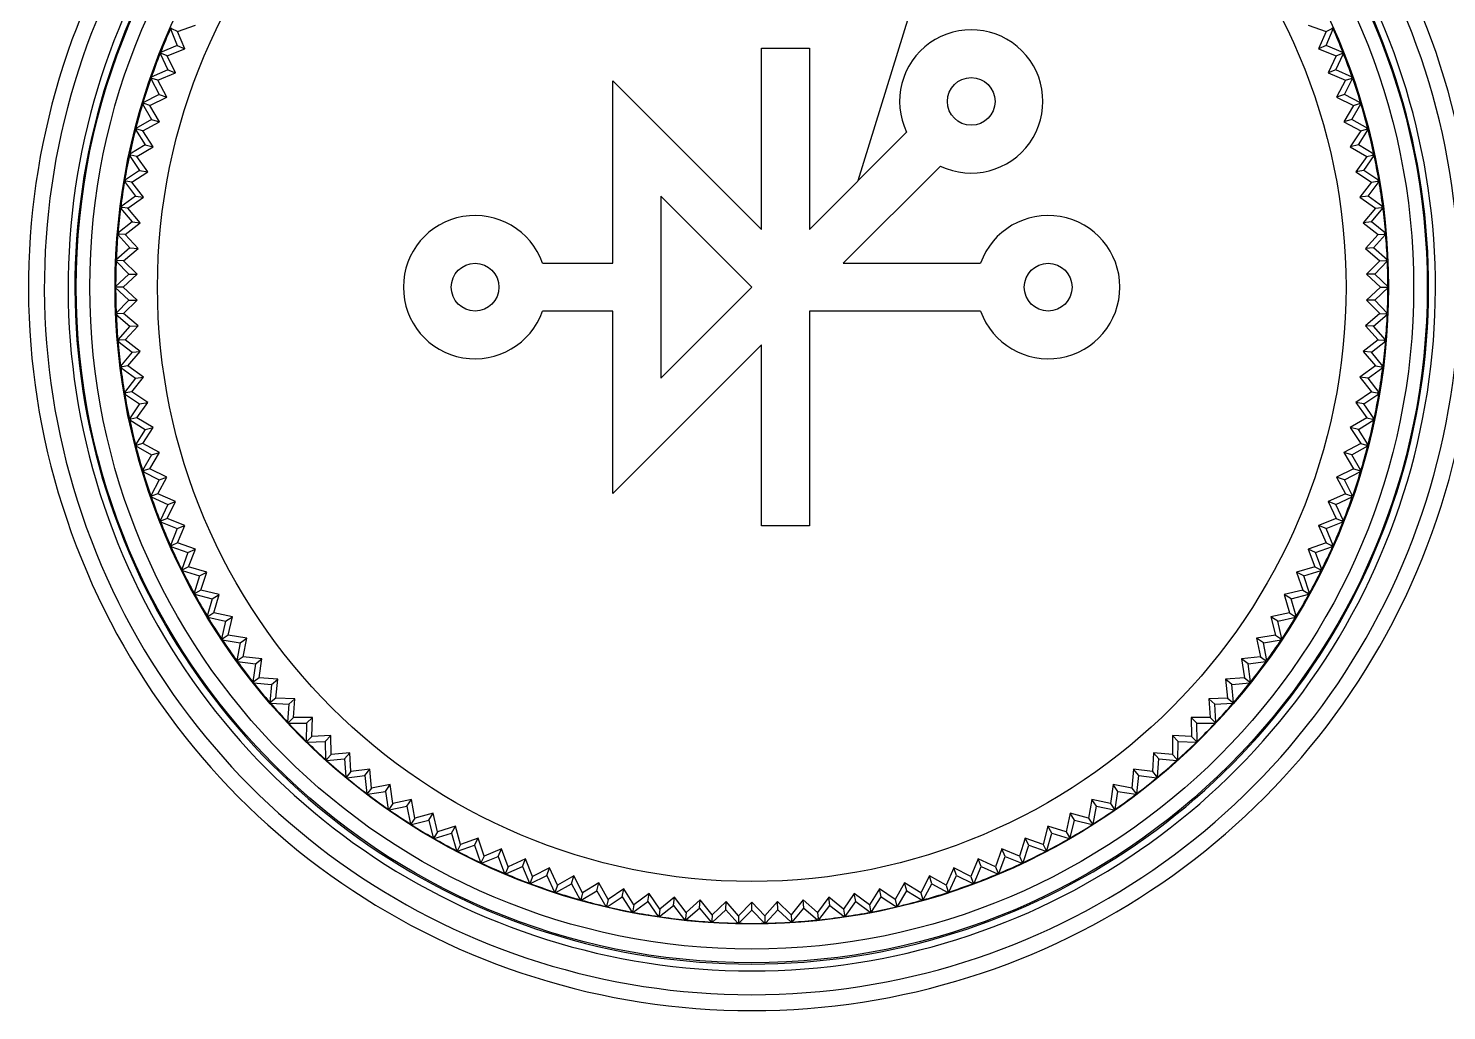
# Model space of a CAD drawing. Extents: x -425 to 6552, y -3049 to 3105.
# Drawn here: x 463.18 to 480.24, y -1671.04 to -1659.23 of the extents above; entities that cross this region are included whole.
import ezdxf

# ---------------------------------------------------------------- set-up
doc = ezdxf.new("R2010")
doc.units = 0
doc.layers.get('0').update_dxf_attribs({"linetype": 'CONTINUOUS'})
doc.layers.add('DIM', color=1, linetype='CONTINUOUS')

msp = doc.modelspace()

# ---------------------------------------------------------------- linework, layer by layer
at = {"color": 7, "linetype": 'CONTINUOUS'}
for p, q in [((464.889, -1659.234), (464.908, -1659.234)), ((464.889, -1659.234), (464.973, -1659.435)), ((464.908, -1659.234), (464.895, -1659.221)), ((464.974, -1659.263), (464.908, -1659.234)), ((464.974, -1659.263), (465.19, -1659.19)), ((465.064, -1659.473), (464.974, -1659.263)), ((478.577, -1659.19), (478.793, -1659.263)), ((478.793, -1659.263), (478.703, -1659.473)), ((478.793, -1659.263), (478.859, -1659.234)), ((478.794, -1659.435), (478.878, -1659.234)), ((478.872, -1659.221), (478.859, -1659.234)), ((478.859, -1659.234), (478.878, -1659.234)), ((464.973, -1659.435), (464.771, -1659.516)), ((464.851, -1659.556), (465.064, -1659.473)), ((464.973, -1659.435), (465.064, -1659.473)), ((472.002, -1659.467), (472.577, -1659.467)), ((472.002, -1661.646), (472.002, -1659.467)), ((472.577, -1659.467), (472.577, -1661.646)), ((478.794, -1659.435), (478.703, -1659.473)), ((478.703, -1659.473), (478.916, -1659.556)), ((478.996, -1659.516), (478.794, -1659.435)), ((464.766, -1659.53), (464.784, -1659.529)), ((464.766, -1659.53), (464.857, -1659.727)), ((464.784, -1659.529), (464.771, -1659.516)), ((464.851, -1659.556), (464.784, -1659.529)), ((464.95, -1659.761), (464.851, -1659.556)), ((478.916, -1659.556), (478.817, -1659.761)), ((478.91, -1659.727), (479.002, -1659.53)), ((478.916, -1659.556), (478.983, -1659.529)), ((478.996, -1659.516), (478.983, -1659.529)), ((478.983, -1659.529), (479.002, -1659.53)), ((464.654, -1659.83), (464.672, -1659.829)), ((464.654, -1659.83), (464.754, -1660.024)), ((464.857, -1659.727), (464.659, -1659.816)), ((464.672, -1659.829), (464.659, -1659.816)), ((464.74, -1659.852), (464.672, -1659.829)), ((464.74, -1659.852), (464.95, -1659.761)), ((464.848, -1660.054), (464.74, -1659.852)), ((464.857, -1659.727), (464.95, -1659.761)), ((478.91, -1659.727), (478.817, -1659.761)), ((478.817, -1659.761), (479.027, -1659.852)), ((479.108, -1659.816), (478.91, -1659.727)), ((479.027, -1659.852), (478.919, -1660.054)), ((479.013, -1660.024), (479.113, -1659.83)), ((479.027, -1659.852), (479.095, -1659.829)), ((479.108, -1659.816), (479.095, -1659.829)), ((479.095, -1659.829), (479.113, -1659.83)), ((464.754, -1660.024), (464.559, -1660.121)), ((464.754, -1660.024), (464.848, -1660.054)), ((470.214, -1662.053), (470.214, -1659.858)), ((470.214, -1659.858), (472.002, -1661.646)), ((479.013, -1660.024), (478.919, -1660.054)), ((479.208, -1660.121), (479.013, -1660.024)), ((464.555, -1660.135), (464.573, -1660.133)), ((464.555, -1660.135), (464.663, -1660.324)), ((464.573, -1660.133), (464.559, -1660.121)), ((464.643, -1660.154), (464.573, -1660.133)), ((464.643, -1660.154), (464.848, -1660.054)), ((464.759, -1660.351), (464.643, -1660.154)), ((478.919, -1660.054), (479.124, -1660.154)), ((479.124, -1660.154), (479.008, -1660.351)), ((479.104, -1660.324), (479.212, -1660.135)), ((479.124, -1660.154), (479.194, -1660.133)), ((479.208, -1660.121), (479.194, -1660.133)), ((479.194, -1660.133), (479.212, -1660.135)), ((464.663, -1660.324), (464.473, -1660.43)), ((464.557, -1660.459), (464.759, -1660.351)), ((464.663, -1660.324), (464.759, -1660.351)), ((479.104, -1660.324), (479.008, -1660.351)), ((479.008, -1660.351), (479.21, -1660.459)), ((479.294, -1660.43), (479.104, -1660.324)), ((464.469, -1660.444), (464.487, -1660.441)), ((464.469, -1660.444), (464.585, -1660.628)), ((464.487, -1660.441), (464.473, -1660.43)), ((464.557, -1660.459), (464.487, -1660.441)), ((464.682, -1660.651), (464.557, -1660.459)), ((473.746, -1660.477), (472.577, -1661.646)), ((479.21, -1660.459), (479.085, -1660.651)), ((479.182, -1660.628), (479.298, -1660.444)), ((479.21, -1660.459), (479.28, -1660.441)), ((479.294, -1660.43), (479.28, -1660.441)), ((479.28, -1660.441), (479.298, -1660.444)), ((464.585, -1660.628), (464.4, -1660.742)), ((464.485, -1660.767), (464.682, -1660.651)), ((464.585, -1660.628), (464.682, -1660.651)), ((479.182, -1660.628), (479.085, -1660.651)), ((479.085, -1660.651), (479.282, -1660.767)), ((479.368, -1660.742), (479.182, -1660.628)), ((464.396, -1660.756), (464.414, -1660.752)), ((464.396, -1660.756), (464.52, -1660.935)), ((464.414, -1660.752), (464.4, -1660.742)), ((464.485, -1660.767), (464.414, -1660.752)), ((464.617, -1660.954), (464.485, -1660.767)), ((479.282, -1660.767), (479.15, -1660.954)), ((479.247, -1660.935), (479.371, -1660.756)), ((479.282, -1660.767), (479.353, -1660.752)), ((479.368, -1660.742), (479.353, -1660.752)), ((479.353, -1660.752), (479.371, -1660.756)), ((464.52, -1660.935), (464.339, -1661.057)), ((464.426, -1661.079), (464.617, -1660.954)), ((464.52, -1660.935), (464.617, -1660.954)), ((474.153, -1660.883), (472.983, -1662.053)), ((479.247, -1660.935), (479.15, -1660.954)), ((479.15, -1660.954), (479.341, -1661.079)), ((479.428, -1661.057), (479.247, -1660.935)), ((464.337, -1661.071), (464.355, -1661.067)), ((464.337, -1661.071), (464.468, -1661.245)), ((464.355, -1661.067), (464.339, -1661.057)), ((464.426, -1661.079), (464.355, -1661.067)), ((464.566, -1661.259), (464.426, -1661.079)), ((479.341, -1661.079), (479.201, -1661.259)), ((479.299, -1661.245), (479.43, -1661.071)), ((479.341, -1661.079), (479.412, -1661.067)), ((479.428, -1661.057), (479.412, -1661.067)), ((479.412, -1661.067), (479.43, -1661.071)), ((464.29, -1661.388), (464.308, -1661.383)), ((464.29, -1661.388), (464.428, -1661.556)), ((464.468, -1661.245), (464.292, -1661.374)), ((464.308, -1661.383), (464.292, -1661.374)), ((464.379, -1661.392), (464.308, -1661.383)), ((464.379, -1661.392), (464.566, -1661.259)), ((464.527, -1661.567), (464.379, -1661.392)), ((464.468, -1661.245), (464.566, -1661.259)), ((470.788, -1661.245), (470.788, -1663.435)), ((470.788, -1661.245), (471.884, -1662.34)), ((479.299, -1661.245), (479.201, -1661.259)), ((479.201, -1661.259), (479.388, -1661.392)), ((479.388, -1661.392), (479.24, -1661.567)), ((479.475, -1661.374), (479.299, -1661.245)), ((479.339, -1661.556), (479.477, -1661.388)), ((479.388, -1661.392), (479.459, -1661.383)), ((479.475, -1661.374), (479.459, -1661.383)), ((479.459, -1661.383), (479.477, -1661.388)), ((464.428, -1661.556), (464.258, -1661.692)), ((464.428, -1661.556), (464.527, -1661.567)), ((479.339, -1661.556), (479.24, -1661.567)), ((479.509, -1661.692), (479.339, -1661.556)), ((464.257, -1661.707), (464.274, -1661.701)), ((464.257, -1661.707), (464.402, -1661.869)), ((464.274, -1661.701), (464.258, -1661.692)), ((464.346, -1661.707), (464.274, -1661.701)), ((464.346, -1661.707), (464.527, -1661.567)), ((464.501, -1661.875), (464.346, -1661.707)), ((479.24, -1661.567), (479.421, -1661.707)), ((479.421, -1661.707), (479.266, -1661.875)), ((479.365, -1661.869), (479.51, -1661.707)), ((479.421, -1661.707), (479.493, -1661.701)), ((479.509, -1661.692), (479.493, -1661.701)), ((479.493, -1661.701), (479.51, -1661.707)), ((464.402, -1661.869), (464.238, -1662.012)), ((464.326, -1662.023), (464.501, -1661.875)), ((464.402, -1661.869), (464.501, -1661.875)), ((479.365, -1661.869), (479.266, -1661.875)), ((479.266, -1661.875), (479.441, -1662.023)), ((479.529, -1662.012), (479.365, -1661.869)), ((464.237, -1662.027), (464.254, -1662.02)), ((464.237, -1662.027), (464.389, -1662.183)), ((464.254, -1662.02), (464.238, -1662.012)), ((464.326, -1662.023), (464.254, -1662.02)), ((464.488, -1662.185), (464.326, -1662.023)), ((469.368, -1662.053), (470.214, -1662.053)), ((472.983, -1662.053), (474.637, -1662.053)), ((479.441, -1662.023), (479.279, -1662.185)), ((479.378, -1662.183), (479.53, -1662.027)), ((479.441, -1662.023), (479.513, -1662.02)), ((479.529, -1662.012), (479.513, -1662.02)), ((479.513, -1662.02), (479.53, -1662.027)), ((464.223, -1662.34), (464.389, -1662.183)), ((464.32, -1662.34), (464.488, -1662.185)), ((464.389, -1662.183), (464.488, -1662.185)), ((479.378, -1662.183), (479.279, -1662.185)), ((479.279, -1662.185), (479.447, -1662.34)), ((479.544, -1662.34), (479.378, -1662.183)), ((464.32, -1662.34), (464.223, -1662.34)), ((464.223, -1662.34), (464.389, -1662.497)), ((464.488, -1662.495), (464.32, -1662.34)), ((470.788, -1663.435), (471.884, -1662.34)), ((479.447, -1662.34), (479.279, -1662.495)), ((479.378, -1662.497), (479.544, -1662.34)), ((479.447, -1662.34), (479.544, -1662.34)), ((464.389, -1662.497), (464.237, -1662.653)), ((464.326, -1662.657), (464.488, -1662.495)), ((464.389, -1662.497), (464.488, -1662.495)), ((479.378, -1662.497), (479.279, -1662.495)), ((479.279, -1662.495), (479.441, -1662.657)), ((479.53, -1662.653), (479.378, -1662.497)), ((464.254, -1662.66), (464.237, -1662.653)), ((464.238, -1662.668), (464.254, -1662.66)), ((464.238, -1662.668), (464.402, -1662.811)), ((464.326, -1662.657), (464.254, -1662.66)), ((464.501, -1662.804), (464.326, -1662.657)), ((470.214, -1662.627), (469.368, -1662.627)), ((470.214, -1664.822), (470.214, -1662.627)), ((474.637, -1662.627), (472.577, -1662.627)), ((472.577, -1662.627), (472.577, -1665.213)), ((479.441, -1662.657), (479.266, -1662.804)), ((479.365, -1662.811), (479.529, -1662.668)), ((479.441, -1662.657), (479.513, -1662.66)), ((479.53, -1662.653), (479.513, -1662.66)), ((479.513, -1662.66), (479.529, -1662.668)), ((464.402, -1662.811), (464.257, -1662.973)), ((464.346, -1662.973), (464.501, -1662.804)), ((464.402, -1662.811), (464.501, -1662.804)), ((479.365, -1662.811), (479.266, -1662.804)), ((479.266, -1662.804), (479.421, -1662.973)), ((479.51, -1662.973), (479.365, -1662.811)), ((464.274, -1662.979), (464.257, -1662.973)), ((464.258, -1662.988), (464.274, -1662.979)), ((464.258, -1662.988), (464.428, -1663.124)), ((464.346, -1662.973), (464.274, -1662.979)), ((464.527, -1663.113), (464.346, -1662.973)), ((472.002, -1663.033), (470.214, -1664.822)), ((472.002, -1665.213), (472.002, -1663.033)), ((479.421, -1662.973), (479.24, -1663.113)), ((479.339, -1663.124), (479.509, -1662.988)), ((479.421, -1662.973), (479.493, -1662.979)), ((479.51, -1662.973), (479.493, -1662.979)), ((479.493, -1662.979), (479.509, -1662.988)), ((464.428, -1663.124), (464.29, -1663.292)), ((464.379, -1663.288), (464.527, -1663.113)), ((464.428, -1663.124), (464.527, -1663.113)), ((479.339, -1663.124), (479.24, -1663.113)), ((479.24, -1663.113), (479.388, -1663.288)), ((479.477, -1663.292), (479.339, -1663.124)), ((464.308, -1663.297), (464.29, -1663.292)), ((464.292, -1663.306), (464.308, -1663.297)), ((464.292, -1663.306), (464.468, -1663.435)), ((464.379, -1663.288), (464.308, -1663.297)), ((464.468, -1663.435), (464.337, -1663.609)), ((464.566, -1663.421), (464.379, -1663.288)), ((464.426, -1663.601), (464.566, -1663.421)), ((464.468, -1663.435), (464.566, -1663.421)), ((479.388, -1663.288), (479.201, -1663.421)), ((479.299, -1663.435), (479.201, -1663.421)), ((479.201, -1663.421), (479.341, -1663.601)), ((479.299, -1663.435), (479.475, -1663.306)), ((479.43, -1663.609), (479.299, -1663.435)), ((479.388, -1663.288), (479.459, -1663.297)), ((479.477, -1663.292), (479.459, -1663.297)), ((479.459, -1663.297), (479.475, -1663.306)), ((464.355, -1663.613), (464.337, -1663.609)), ((464.426, -1663.601), (464.355, -1663.613)), ((464.617, -1663.726), (464.426, -1663.601)), ((479.341, -1663.601), (479.15, -1663.726)), ((479.341, -1663.601), (479.412, -1663.613)), ((479.43, -1663.609), (479.412, -1663.613)), ((464.339, -1663.623), (464.355, -1663.613)), ((464.339, -1663.623), (464.52, -1663.745)), ((464.52, -1663.745), (464.396, -1663.924)), ((464.485, -1663.913), (464.617, -1663.726)), ((464.52, -1663.745), (464.617, -1663.726)), ((479.247, -1663.745), (479.15, -1663.726)), ((479.15, -1663.726), (479.282, -1663.913)), ((479.247, -1663.745), (479.428, -1663.623)), ((479.371, -1663.924), (479.247, -1663.745)), ((479.412, -1663.613), (479.428, -1663.623)), ((464.414, -1663.928), (464.396, -1663.924)), ((464.4, -1663.938), (464.414, -1663.928)), ((464.4, -1663.938), (464.585, -1664.052)), ((464.485, -1663.913), (464.414, -1663.928)), ((464.682, -1664.029), (464.485, -1663.913)), ((479.282, -1663.913), (479.085, -1664.029)), ((479.182, -1664.052), (479.368, -1663.938)), ((479.282, -1663.913), (479.353, -1663.928)), ((479.371, -1663.924), (479.353, -1663.928)), ((479.353, -1663.928), (479.368, -1663.938)), ((464.585, -1664.052), (464.469, -1664.236)), ((464.557, -1664.221), (464.682, -1664.029)), ((464.585, -1664.052), (464.682, -1664.029)), ((479.182, -1664.052), (479.085, -1664.029)), ((479.085, -1664.029), (479.21, -1664.221)), ((479.298, -1664.236), (479.182, -1664.052)), ((464.487, -1664.239), (464.469, -1664.236)), ((464.473, -1664.25), (464.487, -1664.239)), ((464.473, -1664.25), (464.663, -1664.356)), ((464.557, -1664.221), (464.487, -1664.239)), ((464.759, -1664.329), (464.557, -1664.221)), ((479.21, -1664.221), (479.008, -1664.329)), ((479.104, -1664.356), (479.294, -1664.25)), ((479.21, -1664.221), (479.28, -1664.239)), ((479.298, -1664.236), (479.28, -1664.239)), ((479.28, -1664.239), (479.294, -1664.25)), ((464.663, -1664.356), (464.555, -1664.545)), ((464.643, -1664.526), (464.759, -1664.329)), ((464.663, -1664.356), (464.759, -1664.329)), ((479.104, -1664.356), (479.008, -1664.329)), ((479.008, -1664.329), (479.124, -1664.526)), ((479.212, -1664.545), (479.104, -1664.356)), ((464.573, -1664.547), (464.555, -1664.545)), ((464.559, -1664.559), (464.573, -1664.547)), ((464.559, -1664.559), (464.754, -1664.656)), ((464.643, -1664.526), (464.573, -1664.547)), ((464.848, -1664.626), (464.643, -1664.526)), ((464.74, -1664.827), (464.848, -1664.626)), ((464.754, -1664.656), (464.848, -1664.626)), ((479.124, -1664.526), (478.919, -1664.626)), ((479.013, -1664.656), (478.919, -1664.626)), ((478.919, -1664.626), (479.027, -1664.827)), ((479.013, -1664.656), (479.208, -1664.559)), ((479.124, -1664.526), (479.194, -1664.547)), ((479.212, -1664.545), (479.194, -1664.547)), ((479.194, -1664.547), (479.208, -1664.559)), ((464.754, -1664.656), (464.654, -1664.85)), ((479.113, -1664.85), (479.013, -1664.656)), ((464.672, -1664.851), (464.654, -1664.85)), ((464.659, -1664.864), (464.672, -1664.851)), ((464.659, -1664.864), (464.857, -1664.953)), ((464.74, -1664.827), (464.672, -1664.851)), ((464.95, -1664.918), (464.74, -1664.827)), ((464.857, -1664.953), (464.766, -1665.15)), ((464.851, -1665.124), (464.95, -1664.918)), ((464.857, -1664.953), (464.95, -1664.918)), ((479.027, -1664.827), (478.817, -1664.918)), ((478.91, -1664.953), (478.817, -1664.918)), ((478.817, -1664.918), (478.916, -1665.124)), ((478.91, -1664.953), (479.108, -1664.864)), ((479.002, -1665.15), (478.91, -1664.953)), ((479.027, -1664.827), (479.095, -1664.851)), ((479.113, -1664.85), (479.095, -1664.851)), ((479.095, -1664.851), (479.108, -1664.864)), ((464.851, -1665.124), (464.784, -1665.151)), ((465.064, -1665.207), (464.851, -1665.124)), ((478.916, -1665.124), (478.703, -1665.207)), ((478.916, -1665.124), (478.983, -1665.151)), ((464.784, -1665.151), (464.766, -1665.15)), ((464.771, -1665.164), (464.784, -1665.151)), ((464.771, -1665.164), (464.973, -1665.245)), ((464.973, -1665.245), (464.889, -1665.446)), ((464.973, -1665.245), (465.064, -1665.207)), ((464.974, -1665.416), (465.064, -1665.207)), ((472.577, -1665.213), (472.002, -1665.213)), ((478.794, -1665.245), (478.703, -1665.207)), ((478.703, -1665.207), (478.793, -1665.416)), ((478.794, -1665.245), (478.996, -1665.164)), ((478.878, -1665.446), (478.794, -1665.245)), ((479.002, -1665.15), (478.983, -1665.151)), ((478.983, -1665.151), (478.996, -1665.164)), ((464.908, -1665.446), (464.889, -1665.446)), ((464.895, -1665.459), (464.908, -1665.446)), ((464.895, -1665.459), (465.101, -1665.532)), ((464.974, -1665.416), (464.908, -1665.446)), ((465.19, -1665.49), (464.974, -1665.416)), ((478.793, -1665.416), (478.577, -1665.49)), ((478.666, -1665.532), (478.872, -1665.459)), ((478.793, -1665.416), (478.859, -1665.446)), ((478.878, -1665.446), (478.859, -1665.446)), ((478.859, -1665.446), (478.872, -1665.459)), ((465.101, -1665.532), (465.026, -1665.736)), ((465.101, -1665.532), (465.19, -1665.49)), ((465.109, -1665.703), (465.19, -1665.49)), ((478.666, -1665.532), (478.577, -1665.49)), ((478.577, -1665.49), (478.658, -1665.703)), ((478.741, -1665.736), (478.666, -1665.532)), ((465.044, -1665.735), (465.026, -1665.736)), ((465.032, -1665.749), (465.044, -1665.735)), ((465.032, -1665.749), (465.24, -1665.813)), ((465.109, -1665.703), (465.044, -1665.735)), ((465.328, -1665.767), (465.109, -1665.703)), ((465.24, -1665.813), (465.174, -1666.02)), ((465.24, -1665.813), (465.328, -1665.767)), ((465.255, -1665.984), (465.328, -1665.767)), ((478.658, -1665.703), (478.439, -1665.767)), ((478.527, -1665.813), (478.439, -1665.767)), ((478.439, -1665.767), (478.512, -1665.984)), ((478.527, -1665.813), (478.735, -1665.749)), ((478.593, -1666.02), (478.527, -1665.813)), ((478.658, -1665.703), (478.723, -1665.735)), ((478.741, -1665.736), (478.723, -1665.735)), ((478.723, -1665.735), (478.735, -1665.749)), ((465.255, -1665.984), (465.192, -1666.019)), ((465.477, -1666.039), (465.255, -1665.984)), ((478.512, -1665.984), (478.29, -1666.039)), ((478.512, -1665.984), (478.575, -1666.019)), ((465.192, -1666.019), (465.174, -1666.02)), ((465.181, -1666.033), (465.192, -1666.019)), ((465.181, -1666.033), (465.392, -1666.088)), ((465.392, -1666.088), (465.334, -1666.298)), ((465.392, -1666.088), (465.477, -1666.039)), ((465.414, -1666.258), (465.477, -1666.039)), ((478.375, -1666.088), (478.29, -1666.039)), ((478.29, -1666.039), (478.353, -1666.258)), ((478.375, -1666.088), (478.586, -1666.033)), ((478.433, -1666.298), (478.375, -1666.088)), ((478.593, -1666.02), (478.575, -1666.019)), ((478.575, -1666.019), (478.586, -1666.033)), ((465.352, -1666.296), (465.334, -1666.298)), ((465.341, -1666.31), (465.352, -1666.296)), ((465.341, -1666.31), (465.554, -1666.357)), ((465.414, -1666.258), (465.352, -1666.296)), ((465.638, -1666.304), (465.414, -1666.258)), ((465.554, -1666.357), (465.638, -1666.304)), ((465.583, -1666.526), (465.638, -1666.304)), ((478.353, -1666.258), (478.129, -1666.304)), ((478.213, -1666.357), (478.129, -1666.304)), ((478.129, -1666.304), (478.184, -1666.526)), ((478.213, -1666.357), (478.426, -1666.31)), ((478.353, -1666.258), (478.415, -1666.296)), ((478.433, -1666.298), (478.415, -1666.296)), ((478.415, -1666.296), (478.426, -1666.31)), ((465.554, -1666.357), (465.505, -1666.569)), ((478.262, -1666.569), (478.213, -1666.357)), ((465.523, -1666.566), (465.505, -1666.569)), ((465.513, -1666.581), (465.523, -1666.566)), ((465.513, -1666.581), (465.728, -1666.618)), ((465.583, -1666.526), (465.523, -1666.566)), ((465.809, -1666.562), (465.583, -1666.526)), ((465.728, -1666.618), (465.688, -1666.832)), ((465.728, -1666.618), (465.809, -1666.562)), ((465.764, -1666.786), (465.809, -1666.562)), ((478.184, -1666.526), (477.958, -1666.562)), ((478.039, -1666.618), (477.958, -1666.562)), ((477.958, -1666.562), (478.003, -1666.786)), ((478.039, -1666.618), (478.254, -1666.581)), ((478.079, -1666.832), (478.039, -1666.618)), ((478.184, -1666.526), (478.244, -1666.566)), ((478.262, -1666.569), (478.244, -1666.566)), ((478.244, -1666.566), (478.254, -1666.581)), ((465.706, -1666.828), (465.688, -1666.832)), ((465.697, -1666.844), (465.706, -1666.828)), ((465.697, -1666.844), (465.913, -1666.872)), ((465.764, -1666.786), (465.706, -1666.828)), ((465.991, -1666.812), (465.764, -1666.786)), ((465.913, -1666.872), (465.991, -1666.812)), ((465.956, -1667.038), (465.991, -1666.812)), ((478.003, -1666.786), (477.776, -1666.812)), ((477.854, -1666.872), (477.776, -1666.812)), ((477.776, -1666.812), (477.811, -1667.038)), ((477.854, -1666.872), (478.07, -1666.844)), ((478.003, -1666.786), (478.061, -1666.828)), ((478.079, -1666.832), (478.061, -1666.828)), ((478.061, -1666.828), (478.07, -1666.844)), ((465.913, -1666.872), (465.882, -1667.088)), ((477.885, -1667.088), (477.854, -1666.872)), ((465.899, -1667.083), (465.882, -1667.088)), ((465.891, -1667.099), (465.899, -1667.083)), ((465.891, -1667.099), (466.108, -1667.118)), ((465.956, -1667.038), (465.899, -1667.083)), ((466.184, -1667.055), (465.956, -1667.038)), ((466.108, -1667.118), (466.086, -1667.335)), ((466.108, -1667.118), (466.184, -1667.055)), ((466.158, -1667.282), (466.184, -1667.055)), ((477.811, -1667.038), (477.583, -1667.055)), ((477.659, -1667.118), (477.583, -1667.055)), ((477.583, -1667.055), (477.609, -1667.282)), ((477.659, -1667.118), (477.876, -1667.099)), ((477.681, -1667.335), (477.659, -1667.118)), ((477.811, -1667.038), (477.868, -1667.083)), ((477.885, -1667.088), (477.868, -1667.083)), ((477.868, -1667.083), (477.876, -1667.099)), ((466.103, -1667.329), (466.086, -1667.335)), ((466.095, -1667.346), (466.103, -1667.329)), ((466.095, -1667.346), (466.313, -1667.356)), ((466.158, -1667.282), (466.103, -1667.329)), ((466.386, -1667.29), (466.158, -1667.282)), ((466.313, -1667.356), (466.3, -1667.573)), ((466.313, -1667.356), (466.386, -1667.29)), ((466.37, -1667.518), (466.386, -1667.29)), ((477.609, -1667.282), (477.381, -1667.29)), ((477.454, -1667.356), (477.381, -1667.29)), ((477.381, -1667.29), (477.397, -1667.518)), ((477.454, -1667.356), (477.672, -1667.346)), ((477.467, -1667.573), (477.454, -1667.356)), ((477.609, -1667.282), (477.664, -1667.329)), ((477.681, -1667.335), (477.664, -1667.329)), ((477.664, -1667.329), (477.672, -1667.346)), ((466.37, -1667.518), (466.317, -1667.567)), ((466.598, -1667.516), (466.37, -1667.518)), ((466.528, -1667.585), (466.598, -1667.516)), ((466.591, -1667.744), (466.598, -1667.516)), ((477.239, -1667.585), (477.169, -1667.516)), ((477.397, -1667.518), (477.169, -1667.516)), ((477.169, -1667.516), (477.176, -1667.744)), ((477.397, -1667.518), (477.45, -1667.567)), ((466.317, -1667.567), (466.3, -1667.573)), ((466.31, -1667.584), (466.317, -1667.567)), ((466.31, -1667.584), (466.528, -1667.585)), ((466.528, -1667.585), (466.524, -1667.803)), ((477.239, -1667.585), (477.457, -1667.584)), ((477.243, -1667.803), (477.239, -1667.585)), ((477.467, -1667.573), (477.45, -1667.567)), ((477.45, -1667.567), (477.457, -1667.584)), ((466.541, -1667.796), (466.524, -1667.803)), ((466.534, -1667.813), (466.541, -1667.796)), ((466.534, -1667.813), (466.752, -1667.804)), ((466.591, -1667.744), (466.541, -1667.796)), ((466.82, -1667.732), (466.591, -1667.744)), ((466.752, -1667.804), (466.82, -1667.732)), ((466.752, -1667.804), (466.757, -1668.022)), ((466.822, -1667.961), (466.82, -1667.732)), ((476.947, -1667.732), (476.945, -1667.961)), ((477.015, -1667.804), (476.947, -1667.732)), ((477.176, -1667.744), (476.947, -1667.732)), ((477.01, -1668.022), (477.015, -1667.804)), ((477.015, -1667.804), (477.233, -1667.813)), ((477.176, -1667.744), (477.226, -1667.796)), ((477.243, -1667.803), (477.226, -1667.796)), ((477.226, -1667.796), (477.233, -1667.813)), ((466.774, -1668.015), (466.757, -1668.022)), ((466.768, -1668.032), (466.985, -1668.015)), ((466.768, -1668.032), (466.774, -1668.015)), ((466.822, -1667.961), (466.774, -1668.015)), ((467.05, -1667.94), (466.822, -1667.961)), ((466.985, -1668.015), (467.05, -1667.94)), ((466.985, -1668.015), (467, -1668.232)), ((467.062, -1668.168), (467.05, -1667.94)), ((476.717, -1667.94), (476.705, -1668.168)), ((476.782, -1668.015), (476.717, -1667.94)), ((476.945, -1667.961), (476.717, -1667.94)), ((476.767, -1668.232), (476.782, -1668.015)), ((476.782, -1668.015), (476.999, -1668.032)), ((476.945, -1667.961), (476.993, -1668.015)), ((477.01, -1668.022), (476.993, -1668.015)), ((476.993, -1668.015), (476.999, -1668.032)), ((467.011, -1668.241), (467.227, -1668.215)), ((467.062, -1668.168), (467.016, -1668.224)), ((467.289, -1668.137), (467.062, -1668.168)), ((467.227, -1668.215), (467.289, -1668.137)), ((467.227, -1668.215), (467.251, -1668.431)), ((467.31, -1668.365), (467.289, -1668.137)), ((476.478, -1668.137), (476.457, -1668.365)), ((476.54, -1668.215), (476.478, -1668.137)), ((476.705, -1668.168), (476.478, -1668.137)), ((476.516, -1668.431), (476.54, -1668.215)), ((476.54, -1668.215), (476.756, -1668.241)), ((476.705, -1668.168), (476.751, -1668.224)), ((467.016, -1668.224), (467, -1668.232)), ((467.011, -1668.241), (467.016, -1668.224)), ((467.31, -1668.365), (467.267, -1668.422)), ((467.535, -1668.324), (467.31, -1668.365)), ((467.477, -1668.405), (467.535, -1668.324)), ((467.567, -1668.551), (467.535, -1668.324)), ((476.232, -1668.324), (476.2, -1668.551)), ((476.29, -1668.405), (476.232, -1668.324)), ((476.457, -1668.365), (476.232, -1668.324)), ((476.457, -1668.365), (476.5, -1668.422)), ((476.767, -1668.232), (476.751, -1668.224)), ((476.751, -1668.224), (476.756, -1668.241)), ((467.267, -1668.422), (467.251, -1668.431)), ((467.262, -1668.44), (467.477, -1668.405)), ((467.262, -1668.44), (467.267, -1668.422)), ((467.477, -1668.405), (467.51, -1668.62)), ((467.567, -1668.551), (467.526, -1668.61)), ((467.79, -1668.501), (467.567, -1668.551)), ((467.735, -1668.584), (467.79, -1668.501)), ((467.831, -1668.726), (467.79, -1668.501)), ((475.977, -1668.501), (475.936, -1668.726)), ((476.032, -1668.584), (475.977, -1668.501)), ((476.2, -1668.551), (475.977, -1668.501)), ((476.2, -1668.551), (476.241, -1668.61)), ((476.257, -1668.62), (476.29, -1668.405)), ((476.29, -1668.405), (476.505, -1668.44)), ((476.516, -1668.431), (476.5, -1668.422)), ((476.5, -1668.422), (476.505, -1668.44)), ((467.526, -1668.61), (467.51, -1668.62)), ((467.522, -1668.628), (467.735, -1668.584)), ((467.522, -1668.628), (467.526, -1668.61)), ((467.735, -1668.584), (467.777, -1668.798)), ((467.831, -1668.726), (467.792, -1668.787)), ((468.052, -1668.667), (467.831, -1668.726)), ((468, -1668.752), (468.052, -1668.667)), ((468.102, -1668.89), (468.052, -1668.667)), ((475.715, -1668.667), (475.665, -1668.89)), ((475.767, -1668.752), (475.715, -1668.667)), ((475.936, -1668.726), (475.715, -1668.667)), ((475.936, -1668.726), (475.975, -1668.787)), ((475.99, -1668.798), (476.032, -1668.584)), ((476.032, -1668.584), (476.245, -1668.628)), ((476.257, -1668.62), (476.241, -1668.61)), ((476.241, -1668.61), (476.245, -1668.628)), ((467.792, -1668.787), (467.777, -1668.798)), ((467.789, -1668.805), (468, -1668.752)), ((467.789, -1668.805), (467.792, -1668.787)), ((468, -1668.752), (468.051, -1668.964)), ((468.102, -1668.89), (468.066, -1668.953)), ((468.32, -1668.822), (468.102, -1668.89)), ((468.272, -1668.909), (468.32, -1668.822)), ((468.379, -1669.043), (468.32, -1668.822)), ((475.447, -1668.822), (475.388, -1669.043)), ((475.495, -1668.909), (475.447, -1668.822)), ((475.665, -1668.89), (475.447, -1668.822)), ((475.665, -1668.89), (475.701, -1668.953)), ((475.716, -1668.964), (475.767, -1668.752)), ((475.767, -1668.752), (475.978, -1668.805)), ((475.99, -1668.798), (475.975, -1668.787)), ((475.975, -1668.787), (475.978, -1668.805)), ((468.066, -1668.953), (468.051, -1668.964)), ((468.063, -1668.971), (468.272, -1668.909)), ((468.063, -1668.971), (468.066, -1668.953)), ((468.272, -1668.909), (468.332, -1669.118)), ((468.344, -1669.125), (468.55, -1669.054)), ((468.379, -1669.043), (468.346, -1669.107)), ((468.594, -1668.966), (468.379, -1669.043)), ((468.55, -1669.054), (468.594, -1668.966)), ((468.55, -1669.054), (468.619, -1669.261)), ((468.663, -1669.184), (468.594, -1668.966)), ((475.173, -1668.966), (475.104, -1669.184)), ((475.148, -1669.261), (475.217, -1669.054)), ((475.217, -1669.054), (475.173, -1668.966)), ((475.388, -1669.043), (475.173, -1668.966)), ((475.217, -1669.054), (475.423, -1669.125)), ((475.388, -1669.043), (475.421, -1669.107)), ((475.435, -1669.118), (475.495, -1668.909)), ((475.495, -1668.909), (475.704, -1668.971)), ((475.716, -1668.964), (475.701, -1668.953)), ((475.701, -1668.953), (475.704, -1668.971)), ((468.346, -1669.107), (468.332, -1669.118)), ((468.344, -1669.125), (468.346, -1669.107)), ((468.663, -1669.184), (468.632, -1669.249)), ((468.632, -1669.267), (468.835, -1669.188)), ((468.875, -1669.098), (468.663, -1669.184)), ((468.835, -1669.188), (468.875, -1669.098)), ((468.835, -1669.188), (468.911, -1669.392)), ((468.952, -1669.313), (468.875, -1669.098)), ((469.16, -1669.218), (468.952, -1669.313)), ((469.124, -1669.31), (469.16, -1669.218)), ((469.247, -1669.429), (469.16, -1669.218)), ((474.607, -1669.218), (474.52, -1669.429)), ((474.643, -1669.31), (474.607, -1669.218)), ((474.815, -1669.313), (474.607, -1669.218)), ((474.892, -1669.098), (474.815, -1669.313)), ((474.856, -1669.392), (474.932, -1669.188)), ((474.932, -1669.188), (474.892, -1669.098)), ((475.104, -1669.184), (474.892, -1669.098)), ((474.932, -1669.188), (475.135, -1669.267)), ((475.104, -1669.184), (475.135, -1669.249)), ((475.435, -1669.118), (475.421, -1669.107)), ((475.421, -1669.107), (475.423, -1669.125)), ((468.632, -1669.249), (468.619, -1669.261)), ((468.632, -1669.267), (468.632, -1669.249)), ((468.924, -1669.379), (468.911, -1669.392)), ((468.952, -1669.313), (468.924, -1669.379)), ((468.925, -1669.398), (468.924, -1669.379)), ((468.925, -1669.398), (469.124, -1669.31)), ((469.124, -1669.31), (469.209, -1669.51)), ((469.451, -1669.326), (469.247, -1669.429)), ((469.418, -1669.419), (469.451, -1669.326)), ((469.546, -1669.534), (469.451, -1669.326)), ((474.316, -1669.326), (474.221, -1669.534)), ((474.349, -1669.419), (474.316, -1669.326)), ((474.52, -1669.429), (474.316, -1669.326)), ((474.558, -1669.51), (474.643, -1669.31)), ((474.643, -1669.31), (474.842, -1669.398)), ((474.815, -1669.313), (474.843, -1669.379)), ((474.843, -1669.379), (474.842, -1669.398)), ((474.856, -1669.392), (474.843, -1669.379)), ((475.148, -1669.261), (475.135, -1669.249)), ((475.135, -1669.249), (475.135, -1669.267)), ((469.222, -1669.497), (469.209, -1669.51)), ((469.247, -1669.429), (469.222, -1669.497)), ((469.223, -1669.515), (469.222, -1669.497)), ((469.223, -1669.515), (469.418, -1669.419)), ((469.418, -1669.419), (469.512, -1669.616)), ((469.546, -1669.534), (469.524, -1669.602)), ((469.526, -1669.62), (469.717, -1669.516)), ((469.745, -1669.422), (469.546, -1669.534)), ((469.717, -1669.516), (469.745, -1669.422)), ((469.717, -1669.516), (469.819, -1669.709)), ((469.849, -1669.625), (469.745, -1669.422)), ((470.044, -1669.505), (469.849, -1669.625)), ((470.019, -1669.601), (470.044, -1669.505)), ((470.156, -1669.704), (470.044, -1669.505)), ((470.346, -1669.576), (470.156, -1669.704)), ((470.325, -1669.672), (470.346, -1669.576)), ((470.466, -1669.77), (470.346, -1669.576)), ((473.421, -1669.576), (473.301, -1669.77)), ((473.442, -1669.672), (473.421, -1669.576)), ((473.611, -1669.704), (473.421, -1669.576)), ((473.723, -1669.505), (473.611, -1669.704)), ((473.748, -1669.601), (473.723, -1669.505)), ((473.918, -1669.625), (473.723, -1669.505)), ((474.022, -1669.422), (473.918, -1669.625)), ((473.948, -1669.709), (474.05, -1669.516)), ((474.05, -1669.516), (474.022, -1669.422)), ((474.221, -1669.534), (474.022, -1669.422)), ((474.05, -1669.516), (474.241, -1669.62)), ((474.221, -1669.534), (474.243, -1669.602)), ((474.255, -1669.616), (474.349, -1669.419)), ((474.349, -1669.419), (474.544, -1669.515)), ((474.52, -1669.429), (474.545, -1669.497)), ((474.545, -1669.497), (474.544, -1669.515)), ((474.558, -1669.51), (474.545, -1669.497)), ((469.524, -1669.602), (469.512, -1669.616)), ((469.526, -1669.62), (469.524, -1669.602)), ((469.83, -1669.695), (469.819, -1669.709)), ((469.849, -1669.625), (469.83, -1669.695)), ((469.833, -1669.713), (469.83, -1669.695)), ((469.833, -1669.713), (470.019, -1669.601)), ((470.019, -1669.601), (470.129, -1669.789)), ((470.156, -1669.704), (470.14, -1669.774)), ((470.143, -1669.792), (470.325, -1669.672)), ((470.325, -1669.672), (470.442, -1669.856)), ((470.457, -1669.859), (470.633, -1669.731)), ((470.65, -1669.634), (470.466, -1669.77)), ((470.633, -1669.731), (470.65, -1669.634)), ((470.633, -1669.731), (470.758, -1669.91)), ((470.779, -1669.823), (470.65, -1669.634)), ((470.956, -1669.679), (470.779, -1669.823)), ((470.944, -1669.777), (470.956, -1669.679)), ((471.093, -1669.862), (470.956, -1669.679)), ((471.265, -1669.711), (471.093, -1669.862)), ((471.256, -1669.81), (471.265, -1669.711)), ((471.409, -1669.889), (471.265, -1669.711)), ((471.574, -1669.731), (471.409, -1669.889)), ((471.57, -1669.83), (471.574, -1669.731)), ((471.725, -1669.902), (471.574, -1669.731)), ((471.884, -1669.737), (471.725, -1669.902)), ((471.884, -1669.836), (471.884, -1669.737)), ((472.042, -1669.902), (471.884, -1669.737)), ((472.193, -1669.731), (472.042, -1669.902)), ((472.197, -1669.83), (472.193, -1669.731)), ((472.358, -1669.889), (472.193, -1669.731)), ((472.502, -1669.711), (472.358, -1669.889)), ((472.511, -1669.81), (472.502, -1669.711)), ((472.674, -1669.862), (472.502, -1669.711)), ((472.811, -1669.679), (472.674, -1669.862)), ((472.823, -1669.777), (472.811, -1669.679)), ((472.988, -1669.823), (472.811, -1669.679)), ((473.117, -1669.634), (472.988, -1669.823)), ((473.009, -1669.91), (473.134, -1669.731)), ((473.134, -1669.731), (473.117, -1669.634)), ((473.301, -1669.77), (473.117, -1669.634)), ((473.134, -1669.731), (473.31, -1669.859)), ((473.325, -1669.856), (473.442, -1669.672)), ((473.442, -1669.672), (473.624, -1669.792)), ((473.611, -1669.704), (473.627, -1669.774)), ((473.638, -1669.789), (473.748, -1669.601)), ((473.748, -1669.601), (473.935, -1669.713)), ((473.918, -1669.625), (473.937, -1669.695)), ((473.937, -1669.695), (473.935, -1669.713)), ((473.948, -1669.709), (473.937, -1669.695)), ((474.243, -1669.602), (474.241, -1669.62)), ((474.255, -1669.616), (474.243, -1669.602)), ((470.14, -1669.774), (470.129, -1669.789)), ((470.143, -1669.792), (470.14, -1669.774)), ((470.453, -1669.841), (470.442, -1669.856)), ((470.466, -1669.77), (470.453, -1669.841)), ((470.457, -1669.859), (470.453, -1669.841)), ((470.768, -1669.894), (470.758, -1669.91)), ((470.779, -1669.823), (470.768, -1669.894)), ((470.773, -1669.912), (470.768, -1669.894)), ((470.773, -1669.912), (470.944, -1669.777)), ((470.944, -1669.777), (471.076, -1669.95)), ((471.093, -1669.862), (471.085, -1669.934)), ((471.091, -1669.952), (471.256, -1669.81)), ((471.256, -1669.81), (471.396, -1669.977)), ((471.409, -1669.889), (471.404, -1669.961)), ((471.41, -1669.978), (471.57, -1669.83)), ((471.57, -1669.83), (471.716, -1669.991)), ((471.725, -1669.902), (471.724, -1669.974)), ((471.73, -1669.991), (471.884, -1669.836)), ((471.884, -1669.836), (472.037, -1669.991)), ((472.042, -1669.902), (472.043, -1669.974)), ((472.051, -1669.991), (472.197, -1669.83)), ((472.197, -1669.83), (472.357, -1669.978)), ((472.358, -1669.889), (472.363, -1669.961)), ((472.371, -1669.977), (472.511, -1669.81)), ((472.511, -1669.81), (472.676, -1669.952)), ((472.674, -1669.862), (472.682, -1669.934)), ((472.691, -1669.95), (472.823, -1669.777)), ((472.823, -1669.777), (472.994, -1669.912)), ((472.988, -1669.823), (472.999, -1669.894)), ((472.999, -1669.894), (472.994, -1669.912)), ((473.009, -1669.91), (472.999, -1669.894)), ((473.301, -1669.77), (473.314, -1669.841)), ((473.314, -1669.841), (473.31, -1669.859)), ((473.325, -1669.856), (473.314, -1669.841)), ((473.627, -1669.774), (473.624, -1669.792)), ((473.638, -1669.789), (473.627, -1669.774)), ((471.085, -1669.934), (471.076, -1669.95)), ((471.091, -1669.952), (471.085, -1669.934)), ((471.404, -1669.961), (471.396, -1669.977)), ((471.41, -1669.978), (471.404, -1669.961)), ((471.724, -1669.974), (471.716, -1669.991)), ((471.724, -1669.974), (471.73, -1669.991)), ((472.043, -1669.974), (472.037, -1669.991)), ((472.051, -1669.991), (472.043, -1669.974)), ((472.363, -1669.961), (472.357, -1669.978)), ((472.371, -1669.977), (472.363, -1669.961)), ((472.682, -1669.934), (472.676, -1669.952)), ((472.691, -1669.95), (472.682, -1669.934))]:
    msp.add_line(p, q, dxfattribs=at)
for centre, radius in [((471.884, -1662.34), 8.127), ((471.884, -1662.34), 7.963), ((471.884, -1662.34), 7.66), ((471.884, -1662.34), 7.149), ((474.524, -1660.106), 0.287), ((468.555, -1662.34), 0.287), ((475.45, -1662.34), 0.287)]:
    msp.add_circle(centre, radius, dxfattribs=at)
for centre, radius, start, end in [((471.884, -1662.34), 8.702, 131.8758, 48.1242), ((471.884, -1662.34), 8.511, 131.8652, 48.1244), ((471.884, -1662.34), 8.225, 131.7898, 48.2071), ((471.884, -1662.34), 8.143, 131.7907, 48.2093), ((471.884, -1662.34), 7.653, 156.0542, 158.3458), ((474.524, -1660.106), 0.862, 244.4712, 205.5288), ((471.884, -1662.34), 7.653, 21.6542, 23.9458), ((471.884, -1662.34), 7.653, 158.4542, 160.7458), ((471.884, -1662.34), 7.653, 19.2542, 21.5458), ((471.884, -1662.34), 7.653, 160.8542, 163.1458), ((471.884, -1662.34), 7.653, 16.8542, 19.1458), ((471.884, -1662.34), 7.653, 163.2542, 165.5458), ((471.884, -1662.34), 7.653, 14.4542, 16.7458), ((471.884, -1662.34), 7.653, 165.6542, 167.9458), ((471.884, -1662.34), 7.653, 12.0542, 14.3458), ((471.884, -1662.34), 7.653, 168.0542, 170.3458), ((471.884, -1662.34), 7.653, 9.6542, 11.9458), ((471.884, -1662.34), 7.653, 170.4542, 172.7458), ((471.884, -1662.34), 7.653, 7.2542, 9.5458), ((471.884, -1662.34), 7.653, 172.8542, 175.1458), ((471.884, -1662.34), 7.653, 4.8542, 7.1458), ((468.555, -1662.34), 0.862, 19.4712, 340.5288), ((475.45, -1662.34), 0.862, 199.4712, 160.5288), ((471.884, -1662.34), 7.653, 175.2542, 177.5458), ((471.884, -1662.34), 7.653, 2.4542, 4.7458), ((471.884, -1662.34), 7.653, 177.6542, 179.9458), ((471.884, -1662.34), 7.653, 0.0542, 2.3458), ((471.884, -1662.34), 7.653, 180.0542, 182.3458), ((471.884, -1662.34), 7.653, 357.6542, 359.9458), ((471.884, -1662.34), 7.653, 182.4542, 184.7458), ((471.884, -1662.34), 7.653, 355.2542, 357.5458), ((471.884, -1662.34), 7.653, 184.8542, 187.1458), ((471.884, -1662.34), 7.653, 352.8542, 355.1458), ((471.884, -1662.34), 7.653, 187.2542, 189.5458), ((471.884, -1662.34), 7.653, 350.4542, 352.7458), ((471.884, -1662.34), 7.653, 189.6542, 191.9458), ((471.884, -1662.34), 7.653, 348.0542, 350.3458), ((471.884, -1662.34), 7.653, 192.0542, 194.3458), ((471.884, -1662.34), 7.653, 345.6542, 347.9458), ((471.884, -1662.34), 7.653, 194.4542, 196.7458), ((471.884, -1662.34), 7.653, 343.2542, 345.5458), ((471.884, -1662.34), 7.653, 196.8542, 199.1458), ((471.884, -1662.34), 7.653, 340.8542, 343.1458), ((471.884, -1662.34), 7.653, 199.2542, 201.5458), ((471.884, -1662.34), 7.653, 338.4542, 340.7458), ((471.884, -1662.34), 7.653, 201.6542, 203.9458), ((471.884, -1662.34), 7.653, 336.0542, 338.3458), ((471.884, -1662.34), 7.653, 204.0542, 206.3458), ((471.884, -1662.34), 7.653, 333.6542, 335.9458), ((471.884, -1662.34), 7.653, 206.4542, 208.7458), ((471.884, -1662.34), 7.653, 331.2542, 333.5458), ((471.884, -1662.34), 7.653, 208.8542, 211.1458), ((471.884, -1662.34), 7.653, 328.8542, 331.1458), ((471.884, -1662.34), 7.653, 211.2542, 213.5458), ((471.884, -1662.34), 7.653, 326.4542, 328.7458), ((471.884, -1662.34), 7.653, 213.6542, 215.9458), ((471.884, -1662.34), 7.653, 324.0542, 326.3458), ((471.884, -1662.34), 7.653, 216.0542, 218.3458), ((471.884, -1662.34), 7.653, 321.6542, 323.9458), ((471.884, -1662.34), 7.653, 218.4542, 220.7458), ((471.884, -1662.34), 7.653, 319.2542, 321.5458), ((471.884, -1662.34), 7.653, 220.8542, 223.1458), ((471.884, -1662.34), 7.653, 316.8542, 319.1458), ((471.884, -1662.34), 7.653, 223.2542, 225.5458), ((471.884, -1662.34), 7.653, 314.4542, 316.7458), ((471.884, -1662.34), 7.653, 225.6542, 227.9458), ((471.884, -1662.34), 7.653, 312.0542, 314.3458), ((471.884, -1662.34), 7.653, 228.0542, 230.3458), ((471.884, -1662.34), 7.653, 309.6542, 311.9458), ((471.884, -1662.34), 7.653, 230.4542, 232.7458), ((471.884, -1662.34), 7.653, 307.2542, 309.5458), ((471.884, -1662.34), 7.653, 232.8542, 235.1458), ((471.884, -1662.34), 7.653, 304.8542, 307.1458), ((471.884, -1662.34), 7.653, 235.2542, 237.5458), ((471.884, -1662.34), 7.653, 302.4542, 304.7458), ((471.884, -1662.34), 7.653, 237.6542, 239.9458), ((471.884, -1662.34), 7.653, 300.0542, 302.3458), ((471.884, -1662.34), 7.653, 240.0542, 242.3458), ((471.884, -1662.34), 7.653, 297.6542, 299.9458), ((471.884, -1662.34), 7.653, 242.4542, 244.7458), ((471.884, -1662.34), 7.653, 295.2542, 297.5458), ((471.884, -1662.34), 7.653, 244.8542, 247.1458), ((471.884, -1662.34), 7.653, 247.2542, 249.5458), ((471.884, -1662.34), 7.653, 290.4542, 292.7458), ((471.884, -1662.34), 7.653, 292.8542, 295.1458), ((471.884, -1662.34), 7.653, 249.6542, 251.9458), ((471.884, -1662.34), 7.653, 288.0542, 290.3458), ((471.884, -1662.34), 7.653, 252.0542, 254.3458), ((471.884, -1662.34), 7.653, 254.4542, 256.7458), ((471.884, -1662.34), 7.653, 283.2542, 285.5458), ((471.884, -1662.34), 7.653, 285.6542, 287.9458), ((471.884, -1662.34), 7.653, 256.8542, 259.1458), ((471.884, -1662.34), 7.653, 259.2542, 261.5458), ((471.884, -1662.34), 7.653, 261.6542, 263.9458), ((471.884, -1662.34), 7.653, 276.0542, 278.3458), ((471.884, -1662.34), 7.653, 278.4542, 280.7458), ((471.884, -1662.34), 7.653, 280.8542, 283.1458), ((471.884, -1662.34), 7.653, 264.0542, 266.3458), ((471.884, -1662.34), 7.653, 266.4542, 268.7458), ((471.884, -1662.34), 7.653, 268.8542, 271.1458), ((471.884, -1662.34), 7.653, 271.2542, 273.5458), ((471.884, -1662.34), 7.653, 273.6542, 275.9458)]:
    msp.add_arc(centre, radius, start, end, dxfattribs=at)
at = {"layer": 'DIM', "color": 1, "linetype": 'CONTINUOUS'}
msp.add_line((485.401, -1621.407), (473.162, -1661.062), dxfattribs=at)

doc.saveas('drawing.dxf')
